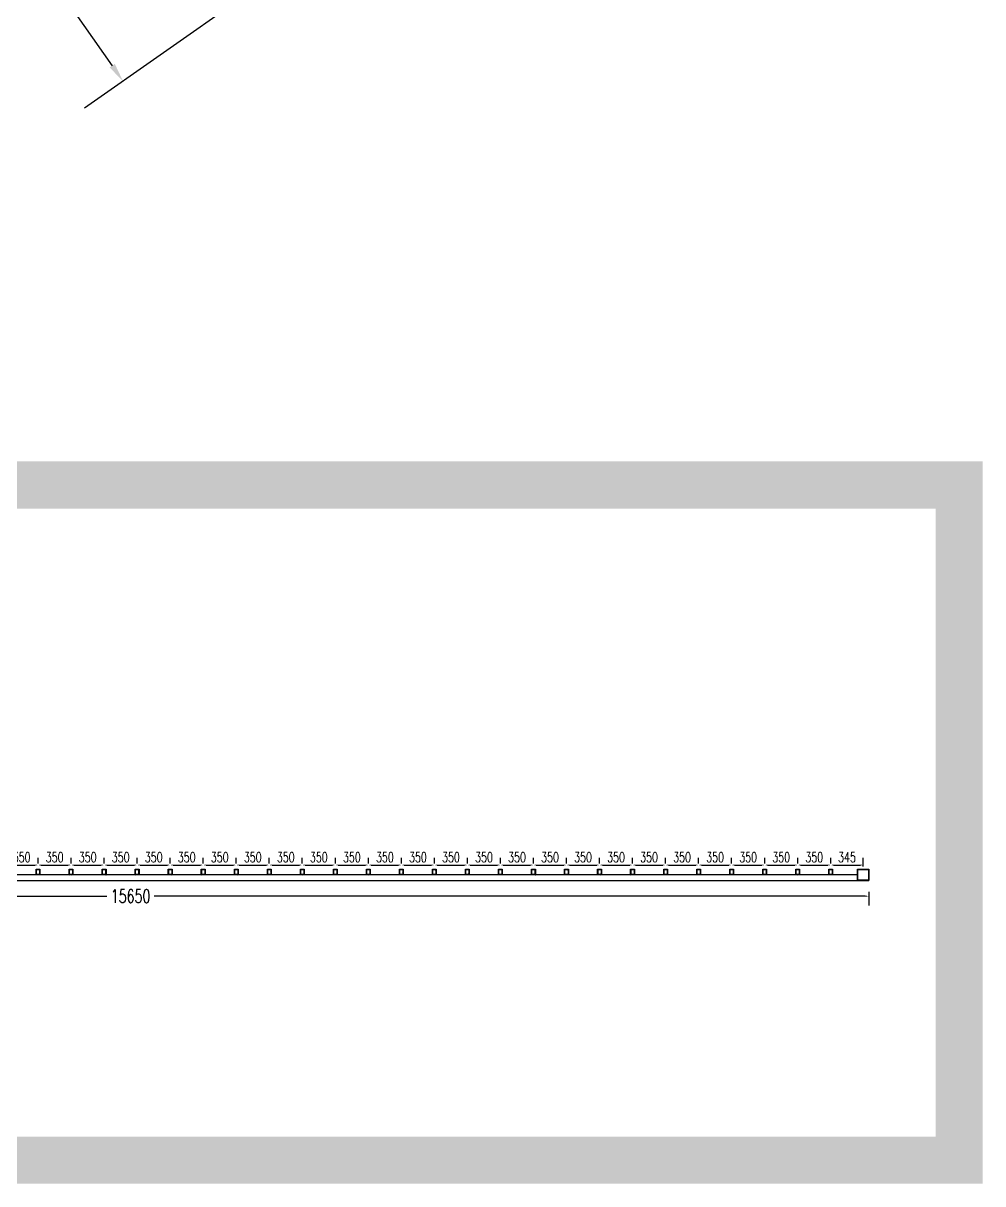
# Model space of a CAD drawing. Extents: x 833816 to 4746262, y -3629782 to -1973088.
# Drawn here: x 1980268 to 1990437, y -2338668 to -2326368 of the extents above; entities that cross this region are included whole.
import ezdxf

# ---------------------------------------------------------------- set-up
doc = ezdxf.new("R2010")
doc.units = 0
doc.header["$LTSCALE"] = 1000
doc.header["$MEASUREMENT"] = 0
doc.header["$PDMODE"] = 32
doc.layers.add('L-TEXT文字标注', color=7, linetype='Continuous')
doc.layers.add('W-STEEL_FRAME钢架', color=3, linetype='Continuous')
doc.styles.add('STANDARD_T3', font='simplex.shx', dxfattribs={"width": 0.7, "bigfont": 'gbcbig.shx'})
doc.dimstyles.new('W&&200', dxfattribs={"dimtxt": 700, "dimasz": 200, "dimexe": 500, "dimexo": 600, "dimgap": 200, "dimtad": 1, "dimdec": 0, "dimzin": 0, "dimdsep": 46, "dimtxsty": 'STANDARD_T3', "dimcen": 0.09, "dimclrd": 1, "dimclre": 1, "dimclrt": 7, "dimazin": 2, "dimtfac": 1, "dimtdec": 0, "dimtix": 1, "dimtmove": 2, "dimatfit": 3, "dimfxl": 100, "dimtolj": 1, "dimtzin": 0, "dimarcsym": 0})
doc.dimstyles.new('W&&30', dxfattribs={"dimtxt": 105, "dimasz": 30, "dimexe": 75, "dimexo": 90, "dimgap": 30, "dimtad": 1, "dimdec": 0, "dimzin": 0, "dimdsep": 46, "dimtxsty": 'STANDARD_T3', "dimcen": 0.09, "dimclrd": 1, "dimclre": 1, "dimclrt": 7, "dimazin": 2, "dimtfac": 1, "dimtdec": 0, "dimtix": 1, "dimtmove": 2, "dimatfit": 3, "dimfxl": 100, "dimtolj": 1, "dimtzin": 0, "dimarcsym": 0})
doc.dimstyles.new('W&&40', dxfattribs={"dimtxt": 140, "dimasz": 40, "dimexe": 100, "dimexo": 120, "dimgap": 40, "dimtad": 1, "dimdec": 0, "dimzin": 0, "dimdsep": 46, "dimtxsty": 'STANDARD_T3', "dimcen": 0.09, "dimclrd": 1, "dimclre": 1, "dimclrt": 7, "dimazin": 2, "dimtfac": 1, "dimtdec": 0, "dimtix": 1, "dimtmove": 2, "dimatfit": 3, "dimfxl": 100, "dimtolj": 1, "dimtzin": 0, "dimarcsym": 0})

# ---------------------------------------------------------------- blocks, each defined once
blk = doc.blocks.new('*D225')
at = {"color": 1, "lineweight": -2, "transparency": 16777216}
for p, q in [((1973854, -2312930), (1971845, -2314340)), ((1972369, -2314217), (1981211, -2326819)), ((1982926, -2325860), (1980917, -2327270))]:
    blk.add_line(p, q, dxfattribs=at)
at = {"color": 1, "transparency": 16777216}
for points in [[(1972396, -2314197), (1972342, -2314236), (1972254, -2314053)], [(1981239, -2326800), (1981184, -2326838), (1981326, -2326983)]]:
    blk.add_solid(points, dxfattribs=at)
at = {"layer": 'Defpoints', "color": 0, "transparency": 16777216}
for p in [(1974346, -2312586), (1983417, -2325516), (1981326, -2326983)]:
    blk.add_point(p, dxfattribs=at)
at = {"color": 7, "transparency": 16777216, "insert": (1977240, -2320202), "char_height": 700, "attachment_point": 5, "rotation": 305.0541, "style": 'STANDARD_T3'}
blk.add_mtext('\\A1;15795', dxfattribs=at)
blk = doc.blocks.new('*D1042')
at = {"layer": 'Defpoints', "color": 0, "transparency": 16777216}
for p in [(1973581, -2335454), (1989231, -2335454), (1989231, -2335620)]:
    blk.add_point(p, dxfattribs=at)
at = {"layer": 'L-TEXT文字标注', "color": 1, "lineweight": -2, "transparency": 16777216}
for p, q in [((1973581, -2335574), (1973581, -2335720)), ((1973621, -2335620), (1981156, -2335620)), ((1989191, -2335620), (1981656, -2335620)), ((1989231, -2335574), (1989231, -2335720))]:
    blk.add_line(p, q, dxfattribs=at)
at = {"layer": 'L-TEXT文字标注', "color": 1, "transparency": 16777216}
for points in [[(1973621, -2335613), (1973621, -2335627), (1973581, -2335620)], [(1989191, -2335613), (1989191, -2335627), (1989231, -2335620)]]:
    blk.add_solid(points, dxfattribs=at)
at = {"layer": 'L-TEXT文字标注', "color": 7, "transparency": 16777216, "insert": (1981406, -2335620), "char_height": 140, "attachment_point": 5, "style": 'STANDARD_T3'}
blk.add_mtext('\\A1;15650', dxfattribs=at)
blk = doc.blocks.new('*D1062')
at = {"layer": 'Defpoints', "color": 0, "transparency": 16777216}
for p in [(1980076, -2335364), (1980426, -2335290), (1980426, -2335364)]:
    blk.add_point(p, dxfattribs=at)
at = {"layer": 'L-TEXT文字标注', "color": 1, "lineweight": -2, "transparency": 16777216}
for p, q in [((1980076, -2335274), (1980076, -2335215)), ((1980426, -2335274), (1980426, -2335215)), ((1980106, -2335290), (1980396, -2335290))]:
    blk.add_line(p, q, dxfattribs=at)
at = {"layer": 'L-TEXT文字标注', "color": 1, "transparency": 16777216}
for points in [[(1980106, -2335285), (1980106, -2335295), (1980076, -2335290)], [(1980396, -2335285), (1980396, -2335295), (1980426, -2335290)]]:
    blk.add_solid(points, dxfattribs=at)
at = {"layer": 'L-TEXT文字标注', "color": 7, "transparency": 16777216, "insert": (1980251, -2335207), "char_height": 105, "attachment_point": 5, "style": 'STANDARD_T3'}
blk.add_mtext('\\A1;350', dxfattribs=at)
blk = doc.blocks.new('*D1063')
at = {"layer": 'Defpoints', "color": 0, "transparency": 16777216}
for p in [(1980426, -2335364), (1980776, -2335290), (1980776, -2335364)]:
    blk.add_point(p, dxfattribs=at)
at = {"layer": 'L-TEXT文字标注', "color": 1, "lineweight": -2, "transparency": 16777216}
for p, q in [((1980426, -2335274), (1980426, -2335215)), ((1980776, -2335274), (1980776, -2335215)), ((1980456, -2335290), (1980746, -2335290))]:
    blk.add_line(p, q, dxfattribs=at)
at = {"layer": 'L-TEXT文字标注', "color": 1, "transparency": 16777216}
for points in [[(1980456, -2335285), (1980456, -2335295), (1980426, -2335290)], [(1980746, -2335285), (1980746, -2335295), (1980776, -2335290)]]:
    blk.add_solid(points, dxfattribs=at)
at = {"layer": 'L-TEXT文字标注', "color": 7, "transparency": 16777216, "insert": (1980601, -2335207), "char_height": 105, "attachment_point": 5, "style": 'STANDARD_T3'}
blk.add_mtext('\\A1;350', dxfattribs=at)
blk = doc.blocks.new('*D1064')
at = {"layer": 'Defpoints', "color": 0, "transparency": 16777216}
for p in [(1980776, -2335364), (1981126, -2335290), (1981126, -2335364)]:
    blk.add_point(p, dxfattribs=at)
at = {"layer": 'L-TEXT文字标注', "color": 1, "lineweight": -2, "transparency": 16777216}
for p, q in [((1980776, -2335274), (1980776, -2335215)), ((1981126, -2335274), (1981126, -2335215)), ((1980806, -2335290), (1981096, -2335290))]:
    blk.add_line(p, q, dxfattribs=at)
at = {"layer": 'L-TEXT文字标注', "color": 1, "transparency": 16777216}
for points in [[(1980806, -2335285), (1980806, -2335295), (1980776, -2335290)], [(1981096, -2335285), (1981096, -2335295), (1981126, -2335290)]]:
    blk.add_solid(points, dxfattribs=at)
at = {"layer": 'L-TEXT文字标注', "color": 7, "transparency": 16777216, "insert": (1980951, -2335207), "char_height": 105, "attachment_point": 5, "style": 'STANDARD_T3'}
blk.add_mtext('\\A1;350', dxfattribs=at)
blk = doc.blocks.new('*D1065')
at = {"layer": 'Defpoints', "color": 0, "transparency": 16777216}
for p in [(1981126, -2335364), (1981476, -2335290), (1981476, -2335364)]:
    blk.add_point(p, dxfattribs=at)
at = {"layer": 'L-TEXT文字标注', "color": 1, "lineweight": -2, "transparency": 16777216}
for p, q in [((1981126, -2335274), (1981126, -2335215)), ((1981476, -2335274), (1981476, -2335215)), ((1981156, -2335290), (1981446, -2335290))]:
    blk.add_line(p, q, dxfattribs=at)
at = {"layer": 'L-TEXT文字标注', "color": 1, "transparency": 16777216}
for points in [[(1981156, -2335285), (1981156, -2335295), (1981126, -2335290)], [(1981446, -2335285), (1981446, -2335295), (1981476, -2335290)]]:
    blk.add_solid(points, dxfattribs=at)
at = {"layer": 'L-TEXT文字标注', "color": 7, "transparency": 16777216, "insert": (1981301, -2335207), "char_height": 105, "attachment_point": 5, "style": 'STANDARD_T3'}
blk.add_mtext('\\A1;350', dxfattribs=at)
blk = doc.blocks.new('*D1066')
at = {"layer": 'Defpoints', "color": 0, "transparency": 16777216}
for p in [(1981476, -2335364), (1981826, -2335290), (1981826, -2335364)]:
    blk.add_point(p, dxfattribs=at)
at = {"layer": 'L-TEXT文字标注', "color": 1, "lineweight": -2, "transparency": 16777216}
for p, q in [((1981476, -2335274), (1981476, -2335215)), ((1981826, -2335274), (1981826, -2335215)), ((1981506, -2335290), (1981796, -2335290))]:
    blk.add_line(p, q, dxfattribs=at)
at = {"layer": 'L-TEXT文字标注', "color": 1, "transparency": 16777216}
for points in [[(1981506, -2335285), (1981506, -2335295), (1981476, -2335290)], [(1981796, -2335285), (1981796, -2335295), (1981826, -2335290)]]:
    blk.add_solid(points, dxfattribs=at)
at = {"layer": 'L-TEXT文字标注', "color": 7, "transparency": 16777216, "insert": (1981651, -2335207), "char_height": 105, "attachment_point": 5, "style": 'STANDARD_T3'}
blk.add_mtext('\\A1;350', dxfattribs=at)
blk = doc.blocks.new('*D1067')
at = {"layer": 'Defpoints', "color": 0, "transparency": 16777216}
for p in [(1981826, -2335364), (1982176, -2335290), (1982176, -2335364)]:
    blk.add_point(p, dxfattribs=at)
at = {"layer": 'L-TEXT文字标注', "color": 1, "lineweight": -2, "transparency": 16777216}
for p, q in [((1981826, -2335274), (1981826, -2335215)), ((1982176, -2335274), (1982176, -2335215)), ((1981856, -2335290), (1982146, -2335290))]:
    blk.add_line(p, q, dxfattribs=at)
at = {"layer": 'L-TEXT文字标注', "color": 1, "transparency": 16777216}
for points in [[(1981856, -2335285), (1981856, -2335295), (1981826, -2335290)], [(1982146, -2335285), (1982146, -2335295), (1982176, -2335290)]]:
    blk.add_solid(points, dxfattribs=at)
at = {"layer": 'L-TEXT文字标注', "color": 7, "transparency": 16777216, "insert": (1982001, -2335207), "char_height": 105, "attachment_point": 5, "style": 'STANDARD_T3'}
blk.add_mtext('\\A1;350', dxfattribs=at)
blk = doc.blocks.new('*D1068')
at = {"layer": 'Defpoints', "color": 0, "transparency": 16777216}
for p in [(1982176, -2335364), (1982526, -2335290), (1982526, -2335364)]:
    blk.add_point(p, dxfattribs=at)
at = {"layer": 'L-TEXT文字标注', "color": 1, "lineweight": -2, "transparency": 16777216}
for p, q in [((1982176, -2335274), (1982176, -2335215)), ((1982526, -2335274), (1982526, -2335215)), ((1982206, -2335290), (1982496, -2335290))]:
    blk.add_line(p, q, dxfattribs=at)
at = {"layer": 'L-TEXT文字标注', "color": 1, "transparency": 16777216}
for points in [[(1982206, -2335285), (1982206, -2335295), (1982176, -2335290)], [(1982496, -2335285), (1982496, -2335295), (1982526, -2335290)]]:
    blk.add_solid(points, dxfattribs=at)
at = {"layer": 'L-TEXT文字标注', "color": 7, "transparency": 16777216, "insert": (1982351, -2335207), "char_height": 105, "attachment_point": 5, "style": 'STANDARD_T3'}
blk.add_mtext('\\A1;350', dxfattribs=at)
blk = doc.blocks.new('*D1069')
at = {"layer": 'Defpoints', "color": 0, "transparency": 16777216}
for p in [(1982526, -2335364), (1982876, -2335290), (1982876, -2335364)]:
    blk.add_point(p, dxfattribs=at)
at = {"layer": 'L-TEXT文字标注', "color": 1, "lineweight": -2, "transparency": 16777216}
for p, q in [((1982526, -2335274), (1982526, -2335215)), ((1982876, -2335274), (1982876, -2335215)), ((1982556, -2335290), (1982846, -2335290))]:
    blk.add_line(p, q, dxfattribs=at)
at = {"layer": 'L-TEXT文字标注', "color": 1, "transparency": 16777216}
for points in [[(1982556, -2335285), (1982556, -2335295), (1982526, -2335290)], [(1982846, -2335285), (1982846, -2335295), (1982876, -2335290)]]:
    blk.add_solid(points, dxfattribs=at)
at = {"layer": 'L-TEXT文字标注', "color": 7, "transparency": 16777216, "insert": (1982701, -2335207), "char_height": 105, "attachment_point": 5, "style": 'STANDARD_T3'}
blk.add_mtext('\\A1;350', dxfattribs=at)
blk = doc.blocks.new('*D1070')
at = {"layer": 'Defpoints', "color": 0, "transparency": 16777216}
for p in [(1982876, -2335364), (1983226, -2335290), (1983226, -2335364)]:
    blk.add_point(p, dxfattribs=at)
at = {"layer": 'L-TEXT文字标注', "color": 1, "lineweight": -2, "transparency": 16777216}
for p, q in [((1982876, -2335274), (1982876, -2335215)), ((1983226, -2335274), (1983226, -2335215)), ((1982906, -2335290), (1983196, -2335290))]:
    blk.add_line(p, q, dxfattribs=at)
at = {"layer": 'L-TEXT文字标注', "color": 1, "transparency": 16777216}
for points in [[(1982906, -2335285), (1982906, -2335295), (1982876, -2335290)], [(1983196, -2335285), (1983196, -2335295), (1983226, -2335290)]]:
    blk.add_solid(points, dxfattribs=at)
at = {"layer": 'L-TEXT文字标注', "color": 7, "transparency": 16777216, "insert": (1983051, -2335207), "char_height": 105, "attachment_point": 5, "style": 'STANDARD_T3'}
blk.add_mtext('\\A1;350', dxfattribs=at)
blk = doc.blocks.new('*D1071')
at = {"layer": 'Defpoints', "color": 0, "transparency": 16777216}
for p in [(1983226, -2335364), (1983576, -2335290), (1983576, -2335364)]:
    blk.add_point(p, dxfattribs=at)
at = {"layer": 'L-TEXT文字标注', "color": 1, "lineweight": -2, "transparency": 16777216}
for p, q in [((1983226, -2335274), (1983226, -2335215)), ((1983576, -2335274), (1983576, -2335215)), ((1983256, -2335290), (1983546, -2335290))]:
    blk.add_line(p, q, dxfattribs=at)
at = {"layer": 'L-TEXT文字标注', "color": 1, "transparency": 16777216}
for points in [[(1983256, -2335285), (1983256, -2335295), (1983226, -2335290)], [(1983546, -2335285), (1983546, -2335295), (1983576, -2335290)]]:
    blk.add_solid(points, dxfattribs=at)
at = {"layer": 'L-TEXT文字标注', "color": 7, "transparency": 16777216, "insert": (1983401, -2335207), "char_height": 105, "attachment_point": 5, "style": 'STANDARD_T3'}
blk.add_mtext('\\A1;350', dxfattribs=at)
blk = doc.blocks.new('*D1072')
at = {"layer": 'Defpoints', "color": 0, "transparency": 16777216}
for p in [(1983576, -2335364), (1983926, -2335290), (1983926, -2335364)]:
    blk.add_point(p, dxfattribs=at)
at = {"layer": 'L-TEXT文字标注', "color": 1, "lineweight": -2, "transparency": 16777216}
for p, q in [((1983576, -2335274), (1983576, -2335215)), ((1983926, -2335274), (1983926, -2335215)), ((1983606, -2335290), (1983896, -2335290))]:
    blk.add_line(p, q, dxfattribs=at)
at = {"layer": 'L-TEXT文字标注', "color": 1, "transparency": 16777216}
for points in [[(1983606, -2335285), (1983606, -2335295), (1983576, -2335290)], [(1983896, -2335285), (1983896, -2335295), (1983926, -2335290)]]:
    blk.add_solid(points, dxfattribs=at)
at = {"layer": 'L-TEXT文字标注', "color": 7, "transparency": 16777216, "insert": (1983751, -2335207), "char_height": 105, "attachment_point": 5, "style": 'STANDARD_T3'}
blk.add_mtext('\\A1;350', dxfattribs=at)
blk = doc.blocks.new('*D1073')
at = {"layer": 'Defpoints', "color": 0, "transparency": 16777216}
for p in [(1983926, -2335364), (1984276, -2335290), (1984276, -2335364)]:
    blk.add_point(p, dxfattribs=at)
at = {"layer": 'L-TEXT文字标注', "color": 1, "lineweight": -2, "transparency": 16777216}
for p, q in [((1983926, -2335274), (1983926, -2335215)), ((1984276, -2335274), (1984276, -2335215)), ((1983956, -2335290), (1984246, -2335290))]:
    blk.add_line(p, q, dxfattribs=at)
at = {"layer": 'L-TEXT文字标注', "color": 1, "transparency": 16777216}
for points in [[(1983956, -2335285), (1983956, -2335295), (1983926, -2335290)], [(1984246, -2335285), (1984246, -2335295), (1984276, -2335290)]]:
    blk.add_solid(points, dxfattribs=at)
at = {"layer": 'L-TEXT文字标注', "color": 7, "transparency": 16777216, "insert": (1984101, -2335207), "char_height": 105, "attachment_point": 5, "style": 'STANDARD_T3'}
blk.add_mtext('\\A1;350', dxfattribs=at)
blk = doc.blocks.new('*D1074')
at = {"layer": 'Defpoints', "color": 0, "transparency": 16777216}
for p in [(1984276, -2335364), (1984626, -2335290), (1984626, -2335364)]:
    blk.add_point(p, dxfattribs=at)
at = {"layer": 'L-TEXT文字标注', "color": 1, "lineweight": -2, "transparency": 16777216}
for p, q in [((1984276, -2335274), (1984276, -2335215)), ((1984626, -2335274), (1984626, -2335215)), ((1984306, -2335290), (1984596, -2335290))]:
    blk.add_line(p, q, dxfattribs=at)
at = {"layer": 'L-TEXT文字标注', "color": 1, "transparency": 16777216}
for points in [[(1984306, -2335285), (1984306, -2335295), (1984276, -2335290)], [(1984596, -2335285), (1984596, -2335295), (1984626, -2335290)]]:
    blk.add_solid(points, dxfattribs=at)
at = {"layer": 'L-TEXT文字标注', "color": 7, "transparency": 16777216, "insert": (1984451, -2335207), "char_height": 105, "attachment_point": 5, "style": 'STANDARD_T3'}
blk.add_mtext('\\A1;350', dxfattribs=at)
blk = doc.blocks.new('*D1075')
at = {"layer": 'Defpoints', "color": 0, "transparency": 16777216}
for p in [(1984626, -2335364), (1984976, -2335290), (1984976, -2335364)]:
    blk.add_point(p, dxfattribs=at)
at = {"layer": 'L-TEXT文字标注', "color": 1, "lineweight": -2, "transparency": 16777216}
for p, q in [((1984626, -2335274), (1984626, -2335215)), ((1984976, -2335274), (1984976, -2335215)), ((1984656, -2335290), (1984946, -2335290))]:
    blk.add_line(p, q, dxfattribs=at)
at = {"layer": 'L-TEXT文字标注', "color": 1, "transparency": 16777216}
for points in [[(1984656, -2335285), (1984656, -2335295), (1984626, -2335290)], [(1984946, -2335285), (1984946, -2335295), (1984976, -2335290)]]:
    blk.add_solid(points, dxfattribs=at)
at = {"layer": 'L-TEXT文字标注', "color": 7, "transparency": 16777216, "insert": (1984801, -2335207), "char_height": 105, "attachment_point": 5, "style": 'STANDARD_T3'}
blk.add_mtext('\\A1;350', dxfattribs=at)
blk = doc.blocks.new('*D1076')
at = {"layer": 'Defpoints', "color": 0, "transparency": 16777216}
for p in [(1984976, -2335364), (1985326, -2335290), (1985326, -2335364)]:
    blk.add_point(p, dxfattribs=at)
at = {"layer": 'L-TEXT文字标注', "color": 1, "lineweight": -2, "transparency": 16777216}
for p, q in [((1984976, -2335274), (1984976, -2335215)), ((1985326, -2335274), (1985326, -2335215)), ((1985006, -2335290), (1985296, -2335290))]:
    blk.add_line(p, q, dxfattribs=at)
at = {"layer": 'L-TEXT文字标注', "color": 1, "transparency": 16777216}
for points in [[(1985006, -2335285), (1985006, -2335295), (1984976, -2335290)], [(1985296, -2335285), (1985296, -2335295), (1985326, -2335290)]]:
    blk.add_solid(points, dxfattribs=at)
at = {"layer": 'L-TEXT文字标注', "color": 7, "transparency": 16777216, "insert": (1985151, -2335207), "char_height": 105, "attachment_point": 5, "style": 'STANDARD_T3'}
blk.add_mtext('\\A1;350', dxfattribs=at)
blk = doc.blocks.new('*D1077')
at = {"layer": 'Defpoints', "color": 0, "transparency": 16777216}
for p in [(1985326, -2335364), (1985676, -2335290), (1985676, -2335364)]:
    blk.add_point(p, dxfattribs=at)
at = {"layer": 'L-TEXT文字标注', "color": 1, "lineweight": -2, "transparency": 16777216}
for p, q in [((1985326, -2335274), (1985326, -2335215)), ((1985676, -2335274), (1985676, -2335215)), ((1985356, -2335290), (1985646, -2335290))]:
    blk.add_line(p, q, dxfattribs=at)
at = {"layer": 'L-TEXT文字标注', "color": 1, "transparency": 16777216}
for points in [[(1985356, -2335285), (1985356, -2335295), (1985326, -2335290)], [(1985646, -2335285), (1985646, -2335295), (1985676, -2335290)]]:
    blk.add_solid(points, dxfattribs=at)
at = {"layer": 'L-TEXT文字标注', "color": 7, "transparency": 16777216, "insert": (1985501, -2335207), "char_height": 105, "attachment_point": 5, "style": 'STANDARD_T3'}
blk.add_mtext('\\A1;350', dxfattribs=at)
blk = doc.blocks.new('*D1078')
at = {"layer": 'Defpoints', "color": 0, "transparency": 16777216}
for p in [(1985676, -2335364), (1986026, -2335290), (1986026, -2335364)]:
    blk.add_point(p, dxfattribs=at)
at = {"layer": 'L-TEXT文字标注', "color": 1, "lineweight": -2, "transparency": 16777216}
for p, q in [((1985676, -2335274), (1985676, -2335215)), ((1986026, -2335274), (1986026, -2335215)), ((1985706, -2335290), (1985996, -2335290))]:
    blk.add_line(p, q, dxfattribs=at)
at = {"layer": 'L-TEXT文字标注', "color": 1, "transparency": 16777216}
for points in [[(1985706, -2335285), (1985706, -2335295), (1985676, -2335290)], [(1985996, -2335285), (1985996, -2335295), (1986026, -2335290)]]:
    blk.add_solid(points, dxfattribs=at)
at = {"layer": 'L-TEXT文字标注', "color": 7, "transparency": 16777216, "insert": (1985851, -2335207), "char_height": 105, "attachment_point": 5, "style": 'STANDARD_T3'}
blk.add_mtext('\\A1;350', dxfattribs=at)
blk = doc.blocks.new('*D1079')
at = {"layer": 'Defpoints', "color": 0, "transparency": 16777216}
for p in [(1986026, -2335364), (1986376, -2335290), (1986376, -2335364)]:
    blk.add_point(p, dxfattribs=at)
at = {"layer": 'L-TEXT文字标注', "color": 1, "lineweight": -2, "transparency": 16777216}
for p, q in [((1986026, -2335274), (1986026, -2335215)), ((1986376, -2335274), (1986376, -2335215)), ((1986056, -2335290), (1986346, -2335290))]:
    blk.add_line(p, q, dxfattribs=at)
at = {"layer": 'L-TEXT文字标注', "color": 1, "transparency": 16777216}
for points in [[(1986056, -2335285), (1986056, -2335295), (1986026, -2335290)], [(1986346, -2335285), (1986346, -2335295), (1986376, -2335290)]]:
    blk.add_solid(points, dxfattribs=at)
at = {"layer": 'L-TEXT文字标注', "color": 7, "transparency": 16777216, "insert": (1986201, -2335207), "char_height": 105, "attachment_point": 5, "style": 'STANDARD_T3'}
blk.add_mtext('\\A1;350', dxfattribs=at)
blk = doc.blocks.new('*D1080')
at = {"layer": 'Defpoints', "color": 0, "transparency": 16777216}
for p in [(1986376, -2335364), (1986726, -2335290), (1986726, -2335364)]:
    blk.add_point(p, dxfattribs=at)
at = {"layer": 'L-TEXT文字标注', "color": 1, "lineweight": -2, "transparency": 16777216}
for p, q in [((1986376, -2335274), (1986376, -2335215)), ((1986726, -2335274), (1986726, -2335215)), ((1986406, -2335290), (1986696, -2335290))]:
    blk.add_line(p, q, dxfattribs=at)
at = {"layer": 'L-TEXT文字标注', "color": 1, "transparency": 16777216}
for points in [[(1986406, -2335285), (1986406, -2335295), (1986376, -2335290)], [(1986696, -2335285), (1986696, -2335295), (1986726, -2335290)]]:
    blk.add_solid(points, dxfattribs=at)
at = {"layer": 'L-TEXT文字标注', "color": 7, "transparency": 16777216, "insert": (1986551, -2335207), "char_height": 105, "attachment_point": 5, "style": 'STANDARD_T3'}
blk.add_mtext('\\A1;350', dxfattribs=at)
blk = doc.blocks.new('*D1081')
at = {"layer": 'Defpoints', "color": 0, "transparency": 16777216}
for p in [(1986726, -2335364), (1987076, -2335290), (1987076, -2335364)]:
    blk.add_point(p, dxfattribs=at)
at = {"layer": 'L-TEXT文字标注', "color": 1, "lineweight": -2, "transparency": 16777216}
for p, q in [((1986726, -2335274), (1986726, -2335215)), ((1987076, -2335274), (1987076, -2335215)), ((1986756, -2335290), (1987046, -2335290))]:
    blk.add_line(p, q, dxfattribs=at)
at = {"layer": 'L-TEXT文字标注', "color": 1, "transparency": 16777216}
for points in [[(1986756, -2335285), (1986756, -2335295), (1986726, -2335290)], [(1987046, -2335285), (1987046, -2335295), (1987076, -2335290)]]:
    blk.add_solid(points, dxfattribs=at)
at = {"layer": 'L-TEXT文字标注', "color": 7, "transparency": 16777216, "insert": (1986901, -2335207), "char_height": 105, "attachment_point": 5, "style": 'STANDARD_T3'}
blk.add_mtext('\\A1;350', dxfattribs=at)
blk = doc.blocks.new('*D1082')
at = {"layer": 'Defpoints', "color": 0, "transparency": 16777216}
for p in [(1987076, -2335364), (1987426, -2335290), (1987426, -2335364)]:
    blk.add_point(p, dxfattribs=at)
at = {"layer": 'L-TEXT文字标注', "color": 1, "lineweight": -2, "transparency": 16777216}
for p, q in [((1987076, -2335274), (1987076, -2335215)), ((1987426, -2335274), (1987426, -2335215)), ((1987106, -2335290), (1987396, -2335290))]:
    blk.add_line(p, q, dxfattribs=at)
at = {"layer": 'L-TEXT文字标注', "color": 1, "transparency": 16777216}
for points in [[(1987106, -2335285), (1987106, -2335295), (1987076, -2335290)], [(1987396, -2335285), (1987396, -2335295), (1987426, -2335290)]]:
    blk.add_solid(points, dxfattribs=at)
at = {"layer": 'L-TEXT文字标注', "color": 7, "transparency": 16777216, "insert": (1987251, -2335207), "char_height": 105, "attachment_point": 5, "style": 'STANDARD_T3'}
blk.add_mtext('\\A1;350', dxfattribs=at)
blk = doc.blocks.new('*D1083')
at = {"layer": 'Defpoints', "color": 0, "transparency": 16777216}
for p in [(1987426, -2335364), (1987776, -2335290), (1987776, -2335364)]:
    blk.add_point(p, dxfattribs=at)
at = {"layer": 'L-TEXT文字标注', "color": 1, "lineweight": -2, "transparency": 16777216}
for p, q in [((1987426, -2335274), (1987426, -2335215)), ((1987776, -2335274), (1987776, -2335215)), ((1987456, -2335290), (1987746, -2335290))]:
    blk.add_line(p, q, dxfattribs=at)
at = {"layer": 'L-TEXT文字标注', "color": 1, "transparency": 16777216}
for points in [[(1987456, -2335285), (1987456, -2335295), (1987426, -2335290)], [(1987746, -2335285), (1987746, -2335295), (1987776, -2335290)]]:
    blk.add_solid(points, dxfattribs=at)
at = {"layer": 'L-TEXT文字标注', "color": 7, "transparency": 16777216, "insert": (1987601, -2335207), "char_height": 105, "attachment_point": 5, "style": 'STANDARD_T3'}
blk.add_mtext('\\A1;350', dxfattribs=at)
blk = doc.blocks.new('*D1084')
at = {"layer": 'Defpoints', "color": 0, "transparency": 16777216}
for p in [(1987776, -2335364), (1988126, -2335290), (1988126, -2335364)]:
    blk.add_point(p, dxfattribs=at)
at = {"layer": 'L-TEXT文字标注', "color": 1, "lineweight": -2, "transparency": 16777216}
for p, q in [((1987776, -2335274), (1987776, -2335215)), ((1988126, -2335274), (1988126, -2335215)), ((1987806, -2335290), (1988096, -2335290))]:
    blk.add_line(p, q, dxfattribs=at)
at = {"layer": 'L-TEXT文字标注', "color": 1, "transparency": 16777216}
for points in [[(1987806, -2335285), (1987806, -2335295), (1987776, -2335290)], [(1988096, -2335285), (1988096, -2335295), (1988126, -2335290)]]:
    blk.add_solid(points, dxfattribs=at)
at = {"layer": 'L-TEXT文字标注', "color": 7, "transparency": 16777216, "insert": (1987951, -2335207), "char_height": 105, "attachment_point": 5, "style": 'STANDARD_T3'}
blk.add_mtext('\\A1;350', dxfattribs=at)
blk = doc.blocks.new('*D1085')
at = {"layer": 'Defpoints', "color": 0, "transparency": 16777216}
for p in [(1988126, -2335364), (1988476, -2335290), (1988476, -2335364)]:
    blk.add_point(p, dxfattribs=at)
at = {"layer": 'L-TEXT文字标注', "color": 1, "lineweight": -2, "transparency": 16777216}
for p, q in [((1988126, -2335274), (1988126, -2335215)), ((1988476, -2335274), (1988476, -2335215)), ((1988156, -2335290), (1988446, -2335290))]:
    blk.add_line(p, q, dxfattribs=at)
at = {"layer": 'L-TEXT文字标注', "color": 1, "transparency": 16777216}
for points in [[(1988156, -2335285), (1988156, -2335295), (1988126, -2335290)], [(1988446, -2335285), (1988446, -2335295), (1988476, -2335290)]]:
    blk.add_solid(points, dxfattribs=at)
at = {"layer": 'L-TEXT文字标注', "color": 7, "transparency": 16777216, "insert": (1988301, -2335207), "char_height": 105, "attachment_point": 5, "style": 'STANDARD_T3'}
blk.add_mtext('\\A1;350', dxfattribs=at)
blk = doc.blocks.new('*D1086')
at = {"layer": 'Defpoints', "color": 0, "transparency": 16777216}
for p in [(1988476, -2335364), (1988826, -2335290), (1988826, -2335364)]:
    blk.add_point(p, dxfattribs=at)
at = {"layer": 'L-TEXT文字标注', "color": 1, "lineweight": -2, "transparency": 16777216}
for p, q in [((1988476, -2335274), (1988476, -2335215)), ((1988826, -2335274), (1988826, -2335215)), ((1988506, -2335290), (1988796, -2335290))]:
    blk.add_line(p, q, dxfattribs=at)
at = {"layer": 'L-TEXT文字标注', "color": 1, "transparency": 16777216}
for points in [[(1988506, -2335285), (1988506, -2335295), (1988476, -2335290)], [(1988796, -2335285), (1988796, -2335295), (1988826, -2335290)]]:
    blk.add_solid(points, dxfattribs=at)
at = {"layer": 'L-TEXT文字标注', "color": 7, "transparency": 16777216, "insert": (1988651, -2335207), "char_height": 105, "attachment_point": 5, "style": 'STANDARD_T3'}
blk.add_mtext('\\A1;350', dxfattribs=at)
blk = doc.blocks.new('*D1087')
at = {"layer": 'Defpoints', "color": 0, "transparency": 16777216}
for p in [(1988826, -2335364), (1989171, -2335290), (1989171, -2335394)]:
    blk.add_point(p, dxfattribs=at)
at = {"layer": 'L-TEXT文字标注', "color": 1, "lineweight": -2, "transparency": 16777216}
for p, q in [((1988826, -2335274), (1988826, -2335215)), ((1989171, -2335304), (1989171, -2335215)), ((1988856, -2335290), (1989141, -2335290))]:
    blk.add_line(p, q, dxfattribs=at)
at = {"layer": 'L-TEXT文字标注', "color": 1, "transparency": 16777216}
for points in [[(1988856, -2335285), (1988856, -2335295), (1988826, -2335290)], [(1989141, -2335285), (1989141, -2335295), (1989171, -2335290)]]:
    blk.add_solid(points, dxfattribs=at)
at = {"layer": 'L-TEXT文字标注', "color": 7, "transparency": 16777216, "insert": (1988998, -2335207), "char_height": 105, "attachment_point": 5, "style": 'STANDARD_T3'}
blk.add_mtext('\\A1;345', dxfattribs=at)
blk = doc.blocks.new('龙骨')
at = {"layer": 'W-STEEL_FRAME钢架'}
h = blk.add_hatch(dxfattribs=at)
h.set_pattern_fill('STEEL', color=5, scale=10)
h.set_pattern_definition([(45, (-467780.078, -467666.988), (-11.22532015, 11.22532015), []), (45, (-467780.078, -467659.05), (-11.22532015, 11.22532015), [])])
h.paths.add_polyline_path([(-16, -26), (-16, 26), (16, 26), (16, -26)], flags=16)
h.paths.add_polyline_path([(-20, -30), (-20, 30), (20, 30), (20, -30)])
at = {"layer": 'W-STEEL_FRAME钢架', "color": 5}
for points in [[(-20, -30), (-20, 30), (20, 30), (20, -30)], [(-16, -26), (-16, 26), (16, 26), (16, -26)]]:
    blk.add_lwpolyline(points, close=True, dxfattribs=at)

msp = doc.modelspace()

# ---------------------------------------------------------------- linework, layer by layer
at = {"layer": 'L-TEXT文字标注', "color": 2, "const_width": 500}
msp.add_lwpolyline([(1968640.6, -2331261.8), (1990187.4, -2331261.8), (1990187.4, -2338418.3), (1968640.6, -2338418.3)], close=True, dxfattribs=at)
at = {"layer": 'L-TEXT文字标注'}
msp.add_lwpolyline([(1973580.6, -2335453.6), (1989230.6, -2335453.6)], dxfattribs=at)
at = {"layer": 'W-STEEL_FRAME钢架'}
for points in [[(1989110.6, -2335333.6), (1989230.6, -2335333.6), (1989230.6, -2335453.6), (1989110.6, -2335453.6)], [(1989113.6, -2335336.6), (1989227.6, -2335336.6), (1989227.6, -2335450.6), (1989113.6, -2335450.6)], [(1973700.6, -2335453.6), (1989110.6, -2335453.6), (1989110.6, -2335393.6), (1973700.6, -2335393.6)]]:
    msp.add_lwpolyline(points, close=True, dxfattribs=at)

# ---------------------------------------------------------------- block references
at = {"layer": 'W-STEEL_FRAME钢架', "color": 5}
for p in [(1980425.7, -2335363.6), (1980775.7, -2335363.6), (1981125.7, -2335363.6), (1981475.7, -2335363.6), (1981825.7, -2335363.6), (1982175.7, -2335363.6), (1982525.7, -2335363.6), (1982875.7, -2335363.6), (1983225.7, -2335363.6), (1983575.7, -2335363.6), (1983925.7, -2335363.6), (1984275.7, -2335363.6), (1984625.7, -2335363.6), (1984975.7, -2335363.6), (1985325.7, -2335363.6), (1985675.7, -2335363.6), (1986025.7, -2335363.6), (1986375.7, -2335363.6), (1986725.7, -2335363.6), (1987075.7, -2335363.6), (1987425.7, -2335363.6), (1987775.7, -2335363.6), (1988125.7, -2335363.6), (1988475.7, -2335363.6), (1988825.7, -2335363.6)]:
    msp.add_blockref('龙骨', p, dxfattribs=at)

# ---------------------------------------------------------------- dimensions: what is measured, and where the dimension line sits
dim = msp.add_aligned_dim(p1=(1974345.6, -2312585.6), p2=(1983417.5, -2325515.6), distance=-2554.7, dimstyle='W&&200')
dim.commit()
dim.dimension.update_dxf_attribs({"geometry": '*D225', "text_midpoint": (1977240.5, -2320202)})
at = {"layer": 'L-TEXT文字标注'}
for base, p1, p2, picture, middle in [((1980425.7, -2335289.5), (1980075.7, -2335363.6), (1980425.7, -2335363.6), '*D1062', (1980250.7, -2335207)), ((1980775.7, -2335289.5), (1980425.7, -2335363.6), (1980775.7, -2335363.6), '*D1063', (1980600.7, -2335207)), ((1981125.7, -2335289.5), (1980775.7, -2335363.6), (1981125.7, -2335363.6), '*D1064', (1980950.7, -2335207)), ((1981475.7, -2335289.5), (1981125.7, -2335363.6), (1981475.7, -2335363.6), '*D1065', (1981300.7, -2335207)), ((1981825.7, -2335289.5), (1981475.7, -2335363.6), (1981825.7, -2335363.6), '*D1066', (1981650.7, -2335207)), ((1982175.7, -2335289.5), (1981825.7, -2335363.6), (1982175.7, -2335363.6), '*D1067', (1982000.7, -2335207)), ((1982525.7, -2335289.5), (1982175.7, -2335363.6), (1982525.7, -2335363.6), '*D1068', (1982350.7, -2335207)), ((1982875.7, -2335289.5), (1982525.7, -2335363.6), (1982875.7, -2335363.6), '*D1069', (1982700.7, -2335207)), ((1983225.7, -2335289.5), (1982875.7, -2335363.6), (1983225.7, -2335363.6), '*D1070', (1983050.7, -2335207)), ((1983575.7, -2335289.5), (1983225.7, -2335363.6), (1983575.7, -2335363.6), '*D1071', (1983400.7, -2335207)), ((1983925.7, -2335289.5), (1983575.7, -2335363.6), (1983925.7, -2335363.6), '*D1072', (1983750.7, -2335207)), ((1984275.7, -2335289.5), (1983925.7, -2335363.6), (1984275.7, -2335363.6), '*D1073', (1984100.7, -2335207)), ((1984625.7, -2335289.5), (1984275.7, -2335363.6), (1984625.7, -2335363.6), '*D1074', (1984450.7, -2335207)), ((1984975.7, -2335289.5), (1984625.7, -2335363.6), (1984975.7, -2335363.6), '*D1075', (1984800.7, -2335207)), ((1985325.7, -2335289.5), (1984975.7, -2335363.6), (1985325.7, -2335363.6), '*D1076', (1985150.7, -2335207)), ((1985675.7, -2335289.5), (1985325.7, -2335363.6), (1985675.7, -2335363.6), '*D1077', (1985500.7, -2335207)), ((1986025.7, -2335289.5), (1985675.7, -2335363.6), (1986025.7, -2335363.6), '*D1078', (1985850.7, -2335207)), ((1986375.7, -2335289.5), (1986025.7, -2335363.6), (1986375.7, -2335363.6), '*D1079', (1986200.7, -2335207)), ((1986725.7, -2335289.5), (1986375.7, -2335363.6), (1986725.7, -2335363.6), '*D1080', (1986550.7, -2335207)), ((1987075.7, -2335289.5), (1986725.7, -2335363.6), (1987075.7, -2335363.6), '*D1081', (1986900.7, -2335207)), ((1987425.7, -2335289.5), (1987075.7, -2335363.6), (1987425.7, -2335363.6), '*D1082', (1987250.7, -2335207)), ((1987775.7, -2335289.5), (1987425.7, -2335363.6), (1987775.7, -2335363.6), '*D1083', (1987600.7, -2335207)), ((1988125.7, -2335289.5), (1987775.7, -2335363.6), (1988125.7, -2335363.6), '*D1084', (1987950.7, -2335207)), ((1988475.7, -2335289.5), (1988125.7, -2335363.6), (1988475.7, -2335363.6), '*D1085', (1988300.7, -2335207)), ((1988825.7, -2335289.5), (1988475.7, -2335363.6), (1988825.7, -2335363.6), '*D1086', (1988650.7, -2335207)), ((1989170.6, -2335289.5), (1988825.7, -2335363.6), (1989170.6, -2335393.6), '*D1087', (1988998.2, -2335207))]:
    dim = msp.add_linear_dim(base=base, p1=p1, p2=p2, dimstyle='W&&30', dxfattribs=at)
    dim.commit()
    dim.dimension.update_dxf_attribs({"geometry": picture, "text_midpoint": middle})
dim = msp.add_linear_dim(base=(1989230.6, -2335620), p1=(1973580.6, -2335453.6), p2=(1989230.6, -2335453.6), dimstyle='W&&40', dxfattribs=at)
dim.commit()
dim.dimension.update_dxf_attribs({"geometry": '*D1042', "text_midpoint": (1981405.6, -2335620), "dimtype": 160})

doc.saveas('drawing.dxf')
